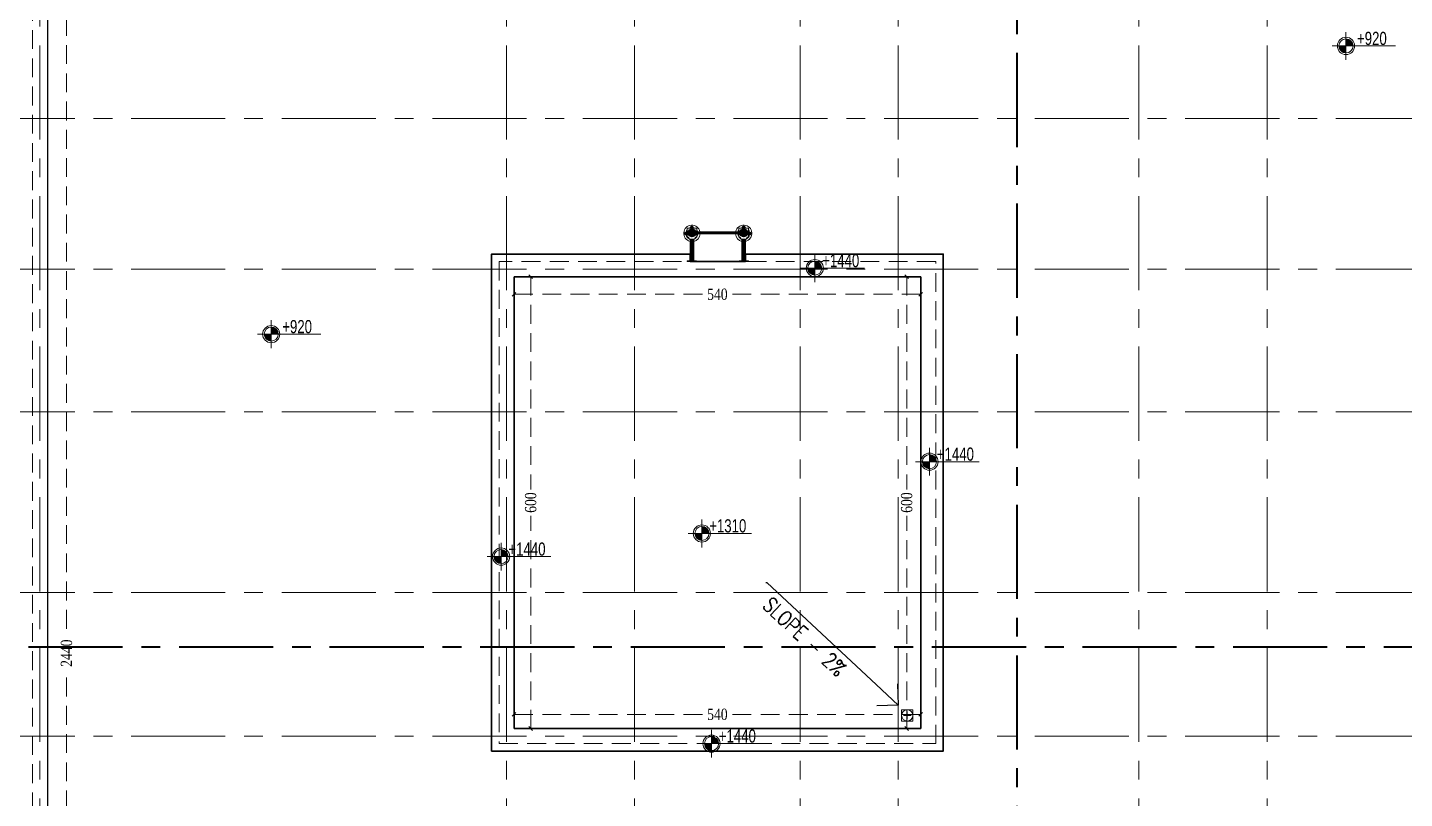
# Model space of a CAD drawing. Header units: inches. Extents: x -114 to 635, y -137 to 57.
# Drawn here: x 211.47 to 229.76, y 16.85 to 27.09 of the extents above; entities that cross this region are included whole.
import ezdxf
from ezdxf import colors
from ezdxf.entities.mleader import LeaderData, LeaderLine
from ezdxf.enums import TextEntityAlignment as Align
from ezdxf.math import Vec2, Vec3

# ---------------------------------------------------------------- set-up
doc = ezdxf.new("R2010")
doc.units = ezdxf.units.IN
doc.header["$MEASUREMENT"] = 0
doc.header["$PDMODE"] = 98
for name, pattern in [('( Hidden )', [0.375, 0.25, -0.125]), ('CENTER', [2, 1.25, -0.25, 0.25, -0.25]), ('CENTERX2', [4, 2.5, -0.5, 0.5, -0.5]), ('DASHED2', [0.375, 0.25, -0.125]), ('HIDDEN', [0.375, 0.25, -0.125]), ('VILLA AXIS$0$CENTER', [2, 1.25, -0.25, 0.25, -0.25])]:
    doc.linetypes.add(name, pattern=pattern)
doc.layers.get('0').update_dxf_attribs({"lineweight": 5})
doc.layers.get('Defpoints').update_dxf_attribs({"lineweight": 5})
for name, color, linetype, lineweight in [('A-SECTION LINE', 230, 'Continuous', 35), ('DETAILS DIMENSION', 15, 'Continuous', 5), ('E-AX', 9, '( Hidden )', 0), ('HIDDEN', 237, 'HIDDEN', 0), ('LADER', 7, 'Continuous', 0), ('LEVEL SYMBOL', 8, 'Continuous', 5), ('MARKER', 8, 'Continuous', 5), ('ROOF LINE 1', 246, 'Continuous', 30), ('ROOF LINE 2', 244, 'Continuous', 25), ('SLOPE DIRECTION', 1, 'Continuous', 5)]:
    doc.layers.add(name, color=color, linetype=linetype, lineweight=lineweight)
doc.layers.add('AXIES', color=7, linetype='CENTER', lineweight=0, true_color=0x949596)
doc.styles.add('002-F.FLOOR PLAN$0$xref plans$0$ATTRIBUTE', font='BKANT.TTF')
doc.styles.add('ROMANS-TITLE', font='ROMANS.shx', dxfattribs={"width": 0.8})
doc.styles.add('ST', font='times.ttf', dxfattribs={"width": 0.8})
doc.styles.get("Standard").update_dxf_attribs({"font": 'arial.ttf'})
doc.dimstyles.new('RASH PLAN', dxfattribs={"dimtxt": 0.15, "dimasz": 0.05, "dimexe": 0, "dimexo": 0.1, "dimgap": 0.05, "dimtad": 0, "dimdec": 0, "dimlfac": 100, "dimzin": 0, "dimdsep": 46, "dimtxsty": 'ST', "dimblk": 'OBLIQUE', "dimcen": 0.09, "dimclrd": 200, "dimclre": 6, "dimclrt": 1, "dimadec": 0, "dimazin": 0, "dimtfac": 1, "dimtdec": 0, "dimtmove": 1, "dimatfit": 3, "dimldrblk": 'OBLIQUE', "dimfxl": 0, "dimtolj": 1, "dimtzin": 0, "dimlwd": -1, "dimlwe": -1, "dimarcsym": 0})

# ---------------------------------------------------------------- blocks, each defined once
blk = doc.blocks.new('002-F.FLOOR PLAN$0$xref plans$0$LVL-PL')
h = blk.add_hatch(color=256)
h.paths.add_polyline_path([(0, 0.123), (0, 0), (0.123, 0, 0.414214)])
h.paths.add_polyline_path([(0, 0), (-0.123, 0, 0.414214), (0, -0.123)])
for p, q in [((0, 0.242), (0, -0.242)), ((0.2, 0), (-0.242, 0)), ((0, 0), (0.865, 0))]:
    blk.add_line(p, q)
for radius in [0.15, 0.123]:
    blk.add_circle((0, 0), radius)
at = {"style": '002-F.FLOOR PLAN$0$xref plans$0$ATTRIBUTE', "width": 0.75, "flags": 12}
for tag, p in [('LEVEL', (0.517, 0.151)), ('POSITION', (0.517, -0.154))]:
    blk.add_attdef(tag, text='', height=0.2, dxfattribs=at).set_placement(p, align=Align.MIDDLE)
blk = doc.blocks.new('*X19')
at = {"color": 0, "linetype": 'Continuous'}
for p, q in [((98803, -32901), (98808, -32897)), ((98804, -32903), (98809, -32897)), ((98804, -32902), (98808, -32897)), ((98804, -32900), (98807, -32897)), ((98804, -32904), (98810, -32898)), ((98804, -32903), (98810, -32898)), ((98805, -32905), (98811, -32898)), ((98805, -32905), (98811, -32899)), ((98806, -32905), (98812, -32899)), ((98806, -32906), (98812, -32900)), ((98807, -32906), (98812, -32901)), ((98808, -32906), (98812, -32902)), ((98809, -32906), (98812, -32903))]:
    blk.add_line(p, q, dxfattribs=at)
blk = doc.blocks.new('CAT LADDER PLAN-1')
at = {"layer": 'LADER'}
h = blk.add_hatch(dxfattribs=at)
h.set_pattern_fill('ANSI31', color=256, scale=0.1)
edge = h.paths.add_edge_path()
edge.add_arc((1113.361, 495.299), 0.054, 0, 360)
h = blk.add_hatch(dxfattribs=at)
h.set_pattern_fill('ANSI31', color=256, scale=0.1)
edge = h.paths.add_edge_path()
edge.add_arc((1113.361, 494.612), 0.054, 0, 360)
for p, q in [((1113.277, 495.324), (1112.979, 495.324)), ((1113.279, 495.321), (1112.979, 495.321)), ((1113.278, 495.317), (1112.979, 495.317)), ((1113.278, 495.313), (1112.979, 495.313)), ((1113.278, 495.308), (1112.979, 495.308)), ((1113.278, 495.301), (1112.979, 495.301)), ((1113.277, 495.294), (1112.979, 495.294)), ((1113.277, 495.289), (1112.979, 495.289)), ((1113.277, 495.284), (1112.979, 495.284)), ((1113.277, 495.28), (1112.979, 495.28)), ((1113.277, 495.276), (1112.979, 495.276)), ((1113.277, 495.274), (1112.979, 495.274)), ((1113.348, 494.664), (1113.348, 495.246)), ((1113.352, 494.664), (1113.352, 495.246)), ((1113.356, 494.664), (1113.356, 495.245)), ((1113.366, 494.663), (1113.366, 495.245)), ((1113.37, 494.663), (1113.37, 495.246)), ((1113.373, 494.662), (1113.373, 495.246)), ((1113.277, 494.637), (1112.979, 494.637)), ((1113.277, 494.634), (1112.979, 494.634)), ((1113.277, 494.631), (1112.979, 494.631)), ((1113.277, 494.627), (1112.979, 494.627)), ((1113.277, 494.622), (1112.979, 494.622)), ((1113.277, 494.616), (1112.979, 494.616)), ((1113.278, 494.609), (1112.979, 494.609)), ((1113.278, 494.603), (1112.979, 494.603)), ((1113.278, 494.597), (1112.979, 494.597)), ((1113.278, 494.593), (1112.979, 494.593)), ((1113.279, 494.59), (1112.979, 494.59)), ((1113.277, 494.587), (1112.979, 494.587))]:
    blk.add_line(p, q, dxfattribs=at)
at = {"layer": 'LADER', "ltscale": 3}
for p, q in [((1113.376, 495.379), (1113.331, 495.379)), ((1113.353, 495.363), (1113.353, 495.401)), ((1113.421, 495.299), (1113.456, 495.299)), ((1113.433, 495.277), (1113.433, 495.321)), ((1113.376, 494.532), (1113.331, 494.532)), ((1113.353, 494.548), (1113.353, 494.51)), ((1113.421, 494.612), (1113.456, 494.612)), ((1113.433, 494.634), (1113.433, 494.589))]:
    blk.add_line(p, q, dxfattribs=at)
at = {"layer": 'LADER'}
for points in [[(1112.988, 495.324), (1112.988, 495.363), (1112.979, 495.363), (1112.979, 495.324)], [(1112.979, 495.324), (1112.979, 495.237), (1112.988, 495.237), (1112.988, 495.274)], [(1113.307, 495.363), (1113.421, 495.363), (1113.421, 495.313)], [(1113.346, 494.664), (1113.346, 495.247)], [(1113.421, 495.313), (1113.421, 495.363), (1113.362, 495.363)], [(1113.421, 495.313), (1113.421, 495.235), (1113.376, 495.235)], [(1113.376, 495.235), (1113.421, 495.235), (1113.421, 495.285)], [(1112.979, 494.637), (1112.979, 494.674), (1112.988, 494.674), (1112.988, 494.637)], [(1112.988, 494.587), (1112.988, 494.548), (1112.979, 494.548), (1112.979, 494.637)], [(1113.307, 494.548), (1113.421, 494.548), (1113.421, 494.598)], [(1113.421, 494.598), (1113.421, 494.548), (1113.362, 494.548)], [(1113.376, 494.676), (1113.421, 494.676), (1113.421, 494.625)], [(1113.421, 494.598), (1113.421, 494.676), (1113.376, 494.676)]]:
    blk.add_lwpolyline(points, dxfattribs=at)
for points in [[(1113.346, 495.363), (1113.307, 495.363), (1113.307, 495.361, -0.450363), (1113.277, 495.336), (1113.277, 495.262, -0.450363), (1113.307, 495.237), (1113.307, 495.235), (1113.346, 495.235)], [(1113.346, 495.363), (1113.307, 495.363), (1113.307, 495.361, -0.082817), (1113.305, 495.353, -0.082817)], [(1113.305, 495.353, 0.082817), (1113.307, 495.361), (1113.307, 495.363), (1113.344, 495.363)], [(1113.376, 495.247, -0.034849), (1113.376, 495.245), (1113.376, 494.664, -0.034849), (1113.376, 494.661, -0.034849)], [(1113.346, 495.235), (1113.307, 495.235), (1113.307, 495.237, 0.082817), (1113.305, 495.245, 0.082817)], [(1113.305, 495.245, -0.082817), (1113.307, 495.237), (1113.307, 495.235), (1113.346, 495.235)], [(1113.346, 494.548), (1113.307, 494.548), (1113.307, 494.549, 0.450363), (1113.277, 494.575), (1113.277, 494.648, 0.450363), (1113.307, 494.674), (1113.307, 494.676), (1113.346, 494.676)], [(1113.346, 494.676), (1113.307, 494.676), (1113.307, 494.674, -0.082817), (1113.305, 494.666, -0.082817)], [(1113.305, 494.666, 0.082817), (1113.307, 494.674), (1113.307, 494.676), (1113.346, 494.676)], [(1113.346, 494.548), (1113.307, 494.548), (1113.307, 494.549, 0.082817), (1113.305, 494.558, 0.082817)], [(1113.305, 494.558, -0.082817), (1113.307, 494.549), (1113.307, 494.548), (1113.344, 494.548)]]:
    blk.add_lwpolyline(points, format="xyb", dxfattribs=at)
at = {"layer": 'LADER', "ltscale": 3}
for points in [[(1113.345, 495.393), (1113.336, 495.379), (1113.345, 495.364), (1113.362, 495.364), (1113.37, 495.379), (1113.362, 495.393)], [(1113.345, 494.517), (1113.336, 494.532), (1113.345, 494.546), (1113.362, 494.546), (1113.37, 494.532), (1113.362, 494.517)]]:
    blk.add_lwpolyline(points, close=True, dxfattribs=at)
for points in [[(1113.421, 495.307), (1113.425, 495.313), (1113.442, 495.313), (1113.45, 495.299), (1113.442, 495.284), (1113.425, 495.284), (1113.421, 495.291)], [(1113.421, 494.604), (1113.425, 494.597), (1113.442, 494.597), (1113.45, 494.612), (1113.442, 494.626), (1113.425, 494.626), (1113.421, 494.62)]]:
    blk.add_lwpolyline(points, dxfattribs=at)
at = {"layer": 'LADER'}
for centre in [(1113.361, 495.299), (1113.361, 494.612)]:
    blk.add_circle(centre, 0.054, dxfattribs=at)
at = {"layer": 'LADER', "ltscale": 3}
for centre, radius in [((1113.353, 495.379), 0.0145), ((1113.353, 495.379), 0.00726), ((1113.353, 495.379), 0.00622), ((1113.433, 495.299), 0.00726), ((1113.433, 495.299), 0.00622), ((1113.353, 494.532), 0.0145), ((1113.353, 494.532), 0.00726), ((1113.353, 494.532), 0.00622), ((1113.433, 494.612), 0.00726), ((1113.433, 494.612), 0.00622)]:
    blk.add_circle(centre, radius, dxfattribs=at)
at = {"layer": 'LADER'}
for centre, radius, start, end in [((1113.353, 495.299), 0.109, 281.8804, 166.7283), ((1113.353, 495.299), 0.109, 193.2717, 266.0083), ((1113.361, 495.299), 0.054, 270, 90), ((1113.361, 495.299), 0.054, 270, 90), ((1113.353, 494.612), 0.109, 93.9917, 166.7283), ((1113.353, 494.612), 0.109, 193.2717, 78.1196), ((1113.361, 494.612), 0.054, 270, 90), ((1113.361, 494.612), 0.054, 270, 90)]:
    blk.add_arc(centre, radius, start, end, dxfattribs=at)
at = {"layer": 'LADER', "ltscale": 3}
for centre, radius, start, end in [((1113.353, 495.299), 0.0799, 103.0525, 152.8214), ((1113.353, 495.299), 0.0799, 207.1786, 264.5529), ((1113.353, 495.379), 0.0181, 299.3736, 240.6264), ((1113.353, 495.299), 0.0799, 53.2789, 76.9475), ((1113.353, 495.299), 0.0799, 13.0276, 31.8794), ((1113.433, 495.299), 0.0181, 228.4181, 131.5819), ((1113.433, 495.299), 0.0145, 213.9411, 146.0589), ((1113.353, 495.299), 0.0799, 328.1206, 346.9277), ((1113.353, 495.299), 0.0799, 286.3039, 306.7211), ((1113.353, 494.612), 0.0799, 95.4471, 152.8214), ((1113.353, 494.612), 0.0799, 207.1786, 256.9475), ((1113.353, 494.532), 0.0181, 119.3736, 60.6264), ((1113.353, 494.612), 0.0799, 283.0525, 306.7211), ((1113.353, 494.612), 0.0799, 53.2789, 73.6961), ((1113.353, 494.612), 0.0799, 13.0723, 31.8794), ((1113.433, 494.612), 0.0181, 228.4181, 131.5819), ((1113.433, 494.612), 0.0145, 213.9411, 146.0589), ((1113.353, 494.612), 0.0799, 328.1206, 346.9724)]:
    blk.add_arc(centre, radius, start, end, dxfattribs=at)
at = {"layer": 'LADER', "ltscale": 3, "yscale": 0.001452, "zscale": 0.001452}
for p, xscale in [((969.884, 543.152), 0.001452), ((1256.902, 543.072), -0.001452)]:
    blk.add_blockref('*X19', p, dxfattribs=dict(at, xscale=xscale))
at = {"layer": 'LADER', "ltscale": 3, "yscale": 0.001452, "zscale": 0.001452, "rotation": 180}
for p, xscale in [((969.884, 446.759), -0.001452), ((1256.902, 446.839), 0.001452)]:
    blk.add_blockref('*X19', p, dxfattribs=dict(at, xscale=xscale))
blk = doc.blocks.new('_Oblique')
at = {"color": 0, "lineweight": -2}
blk.add_line((-0.5, -0.5), (0.5, 0.5), dxfattribs=at)
blk = doc.blocks.new('*D816')
at = {"layer": 'Defpoints', "color": 0, "transparency": 16777216}
for p in [(211.733, 30.98), (211.987, 30.98), (211.733, 6.58)]:
    blk.add_point(p, dxfattribs=at)
at = {"layer": 'DETAILS DIMENSION', "color": 6, "transparency": 16777216}
for p, q in [((211.833, 30.98), (211.987, 30.98)), ((211.833, 6.58), (211.987, 6.58))]:
    blk.add_line(p, q, dxfattribs=at)
at = {"layer": 'DETAILS DIMENSION', "color": 200, "linetype": 'DASHED2', "transparency": 16777216}
for p, q in [((211.987, 30.98), (211.987, 19.002)), ((211.987, 6.58), (211.987, 18.558))]:
    blk.add_line(p, q, dxfattribs=at)
at = {"layer": 'DETAILS DIMENSION', "color": 200, "transparency": 16777216, "xscale": 0.05, "yscale": 0.05, "zscale": 0.05}
for p, rotation in [((211.987, 30.98), 90), ((211.987, 6.58), 270)]:
    blk.add_blockref('_Oblique', p, dxfattribs=dict(at, rotation=rotation))
at = {"layer": 'DETAILS DIMENSION', "color": 1, "transparency": 16777216, "insert": (211.987, 18.78), "char_height": 0.15, "attachment_point": 5, "rotation": 90, "style": 'ST'}
blk.add_mtext('\\A1;2440', dxfattribs=at)
blk = doc.blocks.new('*D825')
at = {"layer": 'Defpoints', "color": 0, "transparency": 16777216}
for p in [(217.932, 17.967), (217.932, 17.779), (223.332, 17.779)]:
    blk.add_point(p, dxfattribs=at)
at = {"layer": 'DETAILS DIMENSION', "color": 6, "transparency": 16777216}
for p, q in [((217.932, 17.879), (217.932, 17.967)), ((223.332, 17.879), (223.332, 17.967))]:
    blk.add_line(p, q, dxfattribs=at)
at = {"layer": 'DETAILS DIMENSION', "color": 200, "linetype": 'DASHED2', "transparency": 16777216}
for p, q in [((217.932, 17.967), (220.456, 17.967)), ((223.332, 17.967), (220.807, 17.967))]:
    blk.add_line(p, q, dxfattribs=at)
at = {"layer": 'DETAILS DIMENSION', "color": 200, "transparency": 16777216, "xscale": 0.05, "yscale": 0.05, "zscale": 0.05, "rotation": 180}
blk.add_blockref('_Oblique', (217.932, 17.967), dxfattribs=at)
at = {"layer": 'DETAILS DIMENSION', "color": 200, "transparency": 16777216, "xscale": 0.05, "yscale": 0.05, "zscale": 0.05}
blk.add_blockref('_Oblique', (223.332, 17.967), dxfattribs=at)
at = {"layer": 'DETAILS DIMENSION', "color": 1, "transparency": 16777216, "insert": (220.632, 17.967), "char_height": 0.15, "attachment_point": 5, "style": 'ST'}
blk.add_mtext('\\A1;540', dxfattribs=at)
blk = doc.blocks.new('*D826')
at = {"layer": 'Defpoints', "color": 0, "transparency": 16777216}
for p in [(223.146, 23.78), (223.332, 23.78), (223.332, 17.779)]:
    blk.add_point(p, dxfattribs=at)
at = {"layer": 'DETAILS DIMENSION', "color": 6, "transparency": 16777216}
for p, q in [((223.232, 23.78), (223.146, 23.78)), ((223.232, 17.779), (223.146, 17.779))]:
    blk.add_line(p, q, dxfattribs=at)
at = {"layer": 'DETAILS DIMENSION', "color": 200, "linetype": 'DASHED2', "transparency": 16777216}
for p, q in [((223.146, 23.78), (223.146, 20.955)), ((223.146, 17.779), (223.146, 20.604))]:
    blk.add_line(p, q, dxfattribs=at)
at = {"layer": 'DETAILS DIMENSION', "color": 200, "transparency": 16777216, "xscale": 0.05, "yscale": 0.05, "zscale": 0.05}
for p, rotation in [((223.146, 23.78), 90), ((223.146, 17.779), 270)]:
    blk.add_blockref('_Oblique', p, dxfattribs=dict(at, rotation=rotation))
at = {"layer": 'DETAILS DIMENSION', "color": 1, "transparency": 16777216, "insert": (223.146, 20.78), "char_height": 0.15, "attachment_point": 5, "rotation": 90, "style": 'ST'}
blk.add_mtext('\\A1;600', dxfattribs=at)
blk = doc.blocks.new('*D827')
at = {"layer": 'Defpoints', "color": 0, "transparency": 16777216}
for p in [(217.932, 23.78), (223.332, 23.78), (217.932, 23.546)]:
    blk.add_point(p, dxfattribs=at)
at = {"layer": 'DETAILS DIMENSION', "color": 6, "transparency": 16777216}
for p, q in [((217.932, 23.68), (217.932, 23.546)), ((223.332, 23.68), (223.332, 23.546))]:
    blk.add_line(p, q, dxfattribs=at)
at = {"layer": 'DETAILS DIMENSION', "color": 200, "linetype": 'DASHED2', "transparency": 16777216}
for p, q in [((217.932, 23.546), (220.456, 23.546)), ((223.332, 23.546), (220.807, 23.546))]:
    blk.add_line(p, q, dxfattribs=at)
at = {"layer": 'DETAILS DIMENSION', "color": 200, "transparency": 16777216, "xscale": 0.05, "yscale": 0.05, "zscale": 0.05, "rotation": 180}
blk.add_blockref('_Oblique', (217.932, 23.546), dxfattribs=at)
at = {"layer": 'DETAILS DIMENSION', "color": 200, "transparency": 16777216, "xscale": 0.05, "yscale": 0.05, "zscale": 0.05}
blk.add_blockref('_Oblique', (223.332, 23.546), dxfattribs=at)
at = {"layer": 'DETAILS DIMENSION', "color": 1, "transparency": 16777216, "insert": (220.632, 23.546), "char_height": 0.15, "attachment_point": 5, "style": 'ST'}
blk.add_mtext('\\A1;540', dxfattribs=at)
blk = doc.blocks.new('*D828')
at = {"layer": 'Defpoints', "color": 0, "transparency": 16777216}
for p in [(217.932, 23.78), (217.932, 17.779), (218.152, 17.779)]:
    blk.add_point(p, dxfattribs=at)
at = {"layer": 'DETAILS DIMENSION', "color": 6, "transparency": 16777216}
for p, q in [((218.032, 23.78), (218.152, 23.78)), ((218.032, 17.779), (218.152, 17.779))]:
    blk.add_line(p, q, dxfattribs=at)
at = {"layer": 'DETAILS DIMENSION', "color": 200, "linetype": 'DASHED2', "transparency": 16777216}
for p, q in [((218.152, 23.78), (218.152, 20.955)), ((218.152, 17.779), (218.152, 20.604))]:
    blk.add_line(p, q, dxfattribs=at)
at = {"layer": 'DETAILS DIMENSION', "color": 200, "transparency": 16777216, "xscale": 0.05, "yscale": 0.05, "zscale": 0.05}
for p, rotation in [((218.152, 23.78), 90), ((218.152, 17.779), 270)]:
    blk.add_blockref('_Oblique', p, dxfattribs=dict(at, rotation=rotation))
at = {"layer": 'DETAILS DIMENSION', "color": 1, "transparency": 16777216, "insert": (218.152, 20.78), "char_height": 0.15, "attachment_point": 5, "rotation": 90, "style": 'ST'}
blk.add_mtext('\\A1;600', dxfattribs=at)
blk = doc.blocks.new('Slope')
at = {"layer": 'LEVEL SYMBOL', "ltscale": 800, "style": 'ROMANS-TITLE', "width": 0.8}
blk.add_attdef('SLOPE', (-409, -521), '', height=200, rotation=43.0588, dxfattribs=at)
blk = doc.blocks.new('_Open90')
at = {"color": 0, "linetype": 'ByBlock', "lineweight": -2}
for p, q in [((-0.5, 0.5), (0, 0)), ((0, 0), (-1, 0)), ((0, 0), (-0.5, -0.5))]:
    blk.add_line(p, q, dxfattribs=at)
blk = doc.blocks.new('DASLASDLASLDASLASDLASLQWELQWELQWELQWELQ')
at = {"layer": 'AXIES', "linetype": 'CENTERX2', "ltscale": 0.5}
for p, q in [((25.079, -578.206), (25.079, -610.174)), ((31.279, -578.206), (31.279, -610.174)), ((32.979, -578.206), (32.979, -610.174)), ((35.178, -578.206), (35.178, -610.174)), ((36.479, -578.206), (36.479, -610.174)), ((39.678, -578.206), (39.678, -610.174)), ((41.379, -578.206), (41.379, -610.174)), ((20.293, -587.177), (52.683, -587.177)), ((20.293, -589.178), (52.683, -589.178)), ((20.293, -591.072), (52.683, -591.072)), ((20.293, -593.472), (52.683, -593.472)), ((20.293, -595.378), (52.683, -595.378))]:
    blk.add_line(p, q, dxfattribs=at)

msp = doc.modelspace()

# ---------------------------------------------------------------- linework, layer by layer
at = {"layer": 'A-SECTION LINE', "linetype": 'VILLA AXIS$0$CENTER'}
for points in [[(224.615, 5.501), (224.615, 32.848)], [(209.482, 18.866), (240.717, 18.866)]]:
    msp.add_lwpolyline(points, dxfattribs=at)
at = {"layer": 'HIDDEN'}
for points in [[(211.533, 31.18), (211.533, 6.38)], [(223.532, 23.98), (217.732, 23.98)], [(217.732, 23.98), (217.732, 17.579)], [(223.532, 17.579), (223.532, 23.98)], [(217.732, 17.579), (223.532, 17.579)]]:
    msp.add_lwpolyline(points, dxfattribs=at)
at = {"layer": 'MARKER', "linetype": 'Continuous', "ltscale": 10}
for p, q in [((223.079, 17.879), (223.079, 18.029)), ((223.079, 18.029), (223.229, 18.029)), ((223.229, 18.029), (223.229, 17.879)), ((223.229, 17.879), (223.079, 17.879))]:
    msp.add_line(p, q, dxfattribs=at)
at = {"layer": 'MARKER', "linetype": 'Continuous'}
for p, q in [((223.204, 17.954), (223.104, 17.954)), ((223.154, 17.904), (223.154, 18.004))]:
    msp.add_line(p, q, dxfattribs=at)
at = {"layer": 'MARKER', "linetype": 'Continuous', "ltscale": 10}
msp.add_circle((223.154, 17.954), 0.075, dxfattribs=at)
at = {"layer": 'ROOF LINE 1', "ltscale": 100}
for p, q in [((220.269, 24.08), (220.269, 23.98)), ((220.269, 23.98), (221.006, 23.98)), ((221.006, 24.08), (221.006, 23.98))]:
    msp.add_line(p, q, dxfattribs=at)
for points in [[(220.269, 24.08), (217.632, 24.08), (217.632, 17.479), (223.632, 17.479), (223.632, 24.08), (221.006, 24.08)], [(217.932, 23.78), (223.332, 23.78)], [(217.932, 17.779), (217.932, 23.78)], [(223.332, 23.78), (223.332, 17.779)], [(223.332, 17.779), (217.932, 17.779)]]:
    msp.add_lwpolyline(points, dxfattribs=at)
at = {"layer": 'ROOF LINE 2'}
msp.add_lwpolyline([(211.733, 30.98), (211.733, 6.58)], dxfattribs=at)

# ---------------------------------------------------------------- block references
at = {"layer": 'E-AX'}
msp.add_blockref('DASLASDLASLDASLASDLASLQWELQWELQWELQWELQ', (186.553, 613.057), dxfattribs=at)
at = {"layer": 'LADER', "xscale": -1, "rotation": 270}
msp.add_blockref('CAT LADDER PLAN-1', (-274.318, -1088.998), dxfattribs=at)
at = {"layer": 'LEVEL SYMBOL', "linetype": 'Continuous', "lineweight": 0}
ref = msp.add_blockref('002-F.FLOOR PLAN$0$xref plans$0$LVL-PL', (228.981, 26.845), dxfattribs=dict(at, xscale=0.7620000000000069, yscale=0.7620000000000069, zscale=0.7620000000000069))
ref.add_attrib('LEVEL', '+920', dxfattribs={"layer": '0', "lineweight": 5, "height": 0.175, "rotation": 360, "style": '002-F.FLOOR PLAN$0$xref plans$0$ATTRIBUTE', "width": 0.75}).set_placement((229.325, 26.945), align=Align.MIDDLE)
ref = msp.add_blockref('002-F.FLOOR PLAN$0$xref plans$0$LVL-PL', (221.926, 23.894), dxfattribs=dict(at, xscale=0.7620000000000069, yscale=0.7620000000000069, zscale=0.7620000000000069))
ref.add_attrib('LEVEL', '+1440', dxfattribs={"layer": '0', "lineweight": 5, "height": 0.175, "rotation": 360, "style": '002-F.FLOOR PLAN$0$xref plans$0$ATTRIBUTE', "width": 0.75}).set_placement((222.27, 23.994), align=Align.MIDDLE)
ref = msp.add_blockref('002-F.FLOOR PLAN$0$xref plans$0$LVL-PL', (214.706, 23.017), dxfattribs=dict(at, xscale=0.7620000000000069, yscale=0.7620000000000069, zscale=0.7620000000000069))
ref.add_attrib('LEVEL', '+920', dxfattribs={"layer": '0', "lineweight": 5, "height": 0.175, "rotation": 360, "style": '002-F.FLOOR PLAN$0$xref plans$0$ATTRIBUTE', "width": 0.75}).set_placement((215.05, 23.117), align=Align.MIDDLE)
ref = msp.add_blockref('002-F.FLOOR PLAN$0$xref plans$0$LVL-PL', (223.449, 21.323), dxfattribs=dict(at, xscale=0.7620000000000069, yscale=0.7620000000000069, zscale=0.7620000000000069))
ref.add_attrib('LEVEL', '+1440', dxfattribs={"layer": '0', "lineweight": 5, "height": 0.175, "rotation": 360, "style": '002-F.FLOOR PLAN$0$xref plans$0$ATTRIBUTE', "width": 0.75}).set_placement((223.793, 21.424), align=Align.MIDDLE)
ref = msp.add_blockref('002-F.FLOOR PLAN$0$xref plans$0$LVL-PL', (220.426, 20.37), dxfattribs=dict(at, xscale=0.7620000000000069, yscale=0.7620000000000069, zscale=0.7620000000000069))
ref.add_attrib('LEVEL', '+1310', dxfattribs={"layer": '0', "lineweight": 5, "height": 0.175, "rotation": 360, "style": '002-F.FLOOR PLAN$0$xref plans$0$ATTRIBUTE', "width": 0.75}).set_placement((220.77, 20.471), align=Align.MIDDLE)
ref = msp.add_blockref('002-F.FLOOR PLAN$0$xref plans$0$LVL-PL', (217.76, 20.063), dxfattribs=dict(at, xscale=0.7620000000000069, yscale=0.7620000000000069, zscale=0.7620000000000069))
ref.add_attrib('LEVEL', '+1440', dxfattribs={"layer": '0', "lineweight": 5, "height": 0.175, "rotation": 360, "style": '002-F.FLOOR PLAN$0$xref plans$0$ATTRIBUTE', "width": 0.75}).set_placement((218.103, 20.163), align=Align.MIDDLE)
ref = msp.add_blockref('002-F.FLOOR PLAN$0$xref plans$0$LVL-PL', (220.554, 17.579), dxfattribs=dict(at, xscale=0.7620000000000069, yscale=0.7620000000000069, zscale=0.7620000000000069))
ref.add_attrib('LEVEL', '+1440', dxfattribs={"layer": '0', "lineweight": 5, "height": 0.175, "rotation": 360, "style": '002-F.FLOOR PLAN$0$xref plans$0$ATTRIBUTE', "width": 0.75}).set_placement((220.897, 17.68), align=Align.MIDDLE)
at = {"layer": 'SLOPE DIRECTION', "linetype": 'Continuous', "ltscale": 10}
ref = msp.add_blockref('Slope', (221.876, 18.917), dxfattribs=dict(at, xscale=-0.001, yscale=0.001, zscale=0.001, rotation=180))
ref.add_attrib('SLOPE', 'SLOPE - 2%', (221.218, 19.396), dxfattribs={"layer": 'LEVEL SYMBOL', "color": 1, "ltscale": 800, "height": 0.2, "rotation": 316.9412, "style": 'ROMANS-TITLE', "width": 0.8})

# ---------------------------------------------------------------- dimensions: what is measured, and where the dimension line sits
at = {"layer": 'DETAILS DIMENSION'}
for base, p1, p2, picture, middle in [((211.987, 30.98), (211.733, 6.58), (211.733, 30.98), '*D816', (211.987, 18.78)), ((218.152, 17.779), (217.932, 23.78), (217.932, 17.779), '*D828', (218.152, 20.78)), ((223.146, 23.78), (223.332, 17.779), (223.332, 23.78), '*D826', (223.146, 20.78))]:
    dim = msp.add_linear_dim(base=base, p1=p1, p2=p2, angle=90, dimstyle='RASH PLAN', dxfattribs=at)
    dim.commit()
    dim.dimension.update_dxf_attribs({"geometry": picture, "text_midpoint": middle})
for base, p1, p2, picture, middle in [((217.932, 23.546), (223.332, 23.78), (217.932, 23.78), '*D827', (220.632, 23.546)), ((217.932, 17.967), (223.332, 17.779), (217.932, 17.779), '*D825', (220.632, 17.967))]:
    dim = msp.add_linear_dim(base=base, p1=p1, p2=p2, dimstyle='RASH PLAN', dxfattribs=at)
    dim.commit()
    dim.dimension.update_dxf_attribs({"geometry": picture, "text_midpoint": middle})

# ---------------------------------------------------------------- leaders
at = {"layer": 'SLOPE DIRECTION', "linetype": 'Continuous', "ltscale": 10}
ml = msp.add_multileader_mtext('Standard', dxfattribs=at)
ml.set_content('', color=256)
ml.set_leader_properties(color=1)
ml.set_arrow_properties(name='OPEN90')
ml.build(insert=Vec2(0, 0))
ml.multileader.update_dxf_attribs({"dogleg_length": 0.36, "arrow_head_size": 0.4, "scale": 50})
ctx = ml.context
ctx.base_point, ctx.scale, ctx.char_height, ctx.arrow_head_size, ctx.landing_gap_size, ctx.plane_origin = Vec3(221.265, 19.714), 50, 0.15, 0.4, 0.0045, Vec3(223.033, 18.091)
ctx.text_align_type = 2
notes = []
notes.append((ctx, [(0, (1, 1, 0), (221.292, 19.714), (-1, 0), 0.018, [(0, [(223.033, 18.091)], 0, [])])]))
ctx.mtext.insert, ctx.mtext.alignment, ctx.mtext.flow_direction = Vec3(221.269, 19.789), 3, 5
for ctx, leaders in notes:
    for number, flags, end, landing, length, lines in leaders:
        leader = LeaderData()
        leader.index, (leader.has_last_leader_line, leader.has_dogleg_vector, leader.attachment_direction) = number, flags
        leader.last_leader_point, leader.dogleg_vector, leader.dogleg_length = Vec3(end), Vec3(landing), length
        for number, points, colour, breaks in lines:
            line = LeaderLine()
            line.index, line.vertices, line.color, line.breaks = number, Vec3.list(points), colors.encode_raw_color(colour), breaks
            leader.lines.append(line)
        ctx.leaders.append(leader)

doc.saveas('drawing.dxf')
